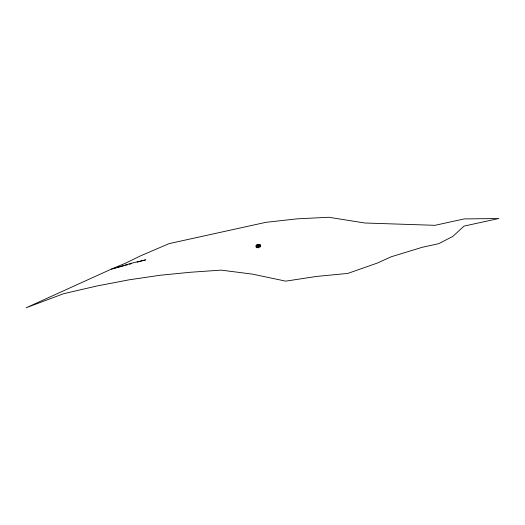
<?xml version="1.0" encoding="UTF-8"?>
<svg xmlns="http://www.w3.org/2000/svg" width="525" height="525" viewBox="0 0 525 525"><rect width="100%" height="100%" fill="white"/><g stroke="black" fill="none" stroke-linecap="round" stroke-linejoin="round"><path stroke-width="0.79" d="M256.627 247.82C252.801 243.324 265.473 244.21 256.371 245.28M257.25 245.588L257.512 244.932M257.362 245.582L257.657 245.004M259.809 246.625L260.354 246.173M259.934 246.632L260.328 246.186M258.569 247.852L258.11 245.969L257.873 246.547L258.674 246.35C257.86 245.254 257.801 247.223 258.208 247.839M258.248 245.903L257.723 246.553L256.515 246.625L257.178 245.963L258.228 246.376M259.009 245.628L260.078 245.063C256.738 244.808 258.851 244.053 256.2 245.556M260.052 244.683L258.543 245.411L258.969 247.682M260.479 246.953L260.026 245.273M257.959 245.818L258.51 246.225M258.005 244.912L257.335 244.768M258.064 244.624L257.69 244.729M260.078 245.063L259.908 244.637M257.066 245.529L257.736 245.208M257.322 246.035L257.152 246.369L256.751 245.628L256.843 246.107L257.893 245.963L257.985 246.428M258.969 245.411L259.553 245.136L259.16 245.615M256.515 246.625L257.178 245.963M259.166 245.68L259.836 245.359M259.462 245.667L260.131 245.346M257.257 247.288L257.401 246.829M257.165 247.4L258.293 247.334L259.468 246.77L259.389 246.343M123.9 265.716L111.444 269.069L26.25 307.735L63.512 293.738L96.876 286L128.914 279.851L160.027 275.264L190.627 272.245L221.097 270.126L252.479 274.135L285.712 281.144L316.614 276.419L347.773 273.427L377.081 263.156L391.243 256.758L422.113 247.334L438.736 243.666L452.806 236.44L464.021 226.104L498.75 218.525L464.238 218.918L435.002 225.317L364.816 223L328.768 217.265L297.019 218.853L265.801 222.351L169.116 243.613L140.221 255.997L125.678 263.137L111.444 269.069L132.287 263.025L145.694 259.849L137.137 262.152M125.455 265.296L127.792 264.666M129.347 264.246L131.683 263.622M258.037 244.932L257.742 244.972M257.611 244.67C259.619 244.657 256.049 245.405 257.663 244.748M257.086 246.98L258.208 246.907L258.293 247.334M259.468 246.77L259.048 246.363M258.011 247.183L258.681 247.144M257.375 246.317L258.077 246.382M259.173 246.356L259.252 246.783M257.335 246.802L257.408 247.282"/></g></svg>
